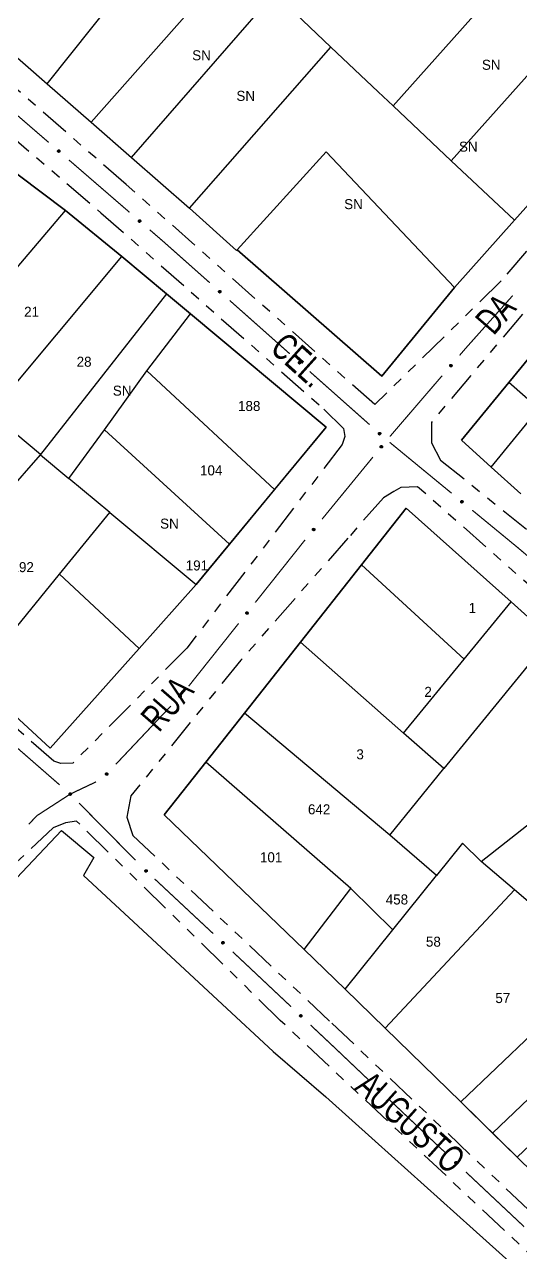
# Model space of a CAD drawing. Extents: x 209193 to 212081, y 4877574 to 4880493.
# Drawn here: x 210126.7 to 210200.9, y 4878612.5 to 4878796.2 of the extents above; entities that cross this region are included whole.
import ezdxf
from ezdxf.enums import TextEntityAlignment as Align

# ---------------------------------------------------------------- set-up
doc = ezdxf.new("R2010")
doc.units = 0
doc.header["$LTSCALE"] = 1.5
doc.header["$MEASUREMENT"] = 0
doc.linetypes.add('TRACO_25', pattern=[8, 3, -1, 1, -1, 1, -1])
for name, color, linetype in [('CD_MALHA_LOTES', 7, 'CONTINUOUS'), ('RU-QUADRA', 210, 'CONTINUOUS'), ('SV-EIXO-RUA-N-PAV', 6, 'CONTINUOUS'), ('SV-RUA-NAO-PAV', 7, 'CONTINUOUS'), ('SV-TXT-RUA-N-PAV', 7, 'CONTINUOUS'), ('Th_NmrPort', 1, 'CONTINUOUS')]:
    doc.layers.add(name, color=color, linetype=linetype)
doc.styles.add('ARIAL', font='ARIAL.SHX')

msp = doc.modelspace()

# ---------------------------------------------------------------- linework, layer by layer
at = {"layer": 'CD_MALHA_LOTES', "linetype": 'Continuous', "flags": 128}
for points in [[(210130.036913, 4878787.363389), (210150.740154, 4878813.270766)], [(210181.855488, 4878784.048073), (210202.674348, 4878807.35699)], [(210136.630056, 4878781.6111), (210158.407969, 4878806.20437)], [(210142.70252, 4878776.313085), (210164.11342, 4878800.918869)], [(210172.542007, 4878792.814562), (210164.11342, 4878800.918869)], [(210190.590617, 4878775.825969), (210211.573436, 4878799.30706)], [(210119.488976, 4878796.566099), (210130.036913, 4878787.363389)], [(210151.363082, 4878768.757045), (210172.542007, 4878792.814562)], [(210179.611606, 4878786.160169), (210172.542007, 4878792.814562)], [(210200.053672, 4878766.91869), (210221.214113, 4878790.586301)], [(210130.036913, 4878787.363389), (210136.630056, 4878781.6111)], [(210181.855488, 4878784.048073), (210179.611606, 4878786.160169)], [(210190.590617, 4878775.825969), (210181.855488, 4878784.048073)], [(210136.630056, 4878781.6111), (210142.70252, 4878776.313085)], [(210142.70252, 4878776.313085), (210151.363082, 4878768.757045)], [(210158.525973, 4878762.50767), (210171.847654, 4878777.189023)], [(210171.847654, 4878777.189023), (210191.083124, 4878756.885276)], [(210200.053672, 4878766.91869), (210190.590617, 4878775.825969)], [(210125.729337, 4878773.744824), (210132.804128, 4878768.389001)], [(210151.363082, 4878768.757045), (210158.412815, 4878762.382962)], [(210113.241391, 4878745.391616), (210132.804128, 4878768.389001)], [(210132.804128, 4878768.389001), (210141.255624, 4878761.489954)], [(210191.083124, 4878756.885276), (210200.053672, 4878766.91869)], [(210121.618347, 4878738.050294), (210141.255624, 4878761.489954)], [(210141.255624, 4878761.489954), (210147.925351, 4878755.924521)], [(210180.198847, 4878743.598837), (210158.525973, 4878762.50767)], [(210147.925351, 4878755.924521), (210129.034436, 4878731.864297)], [(210147.925351, 4878755.924521), (210151.518559, 4878752.926235)], [(210191.083124, 4878756.885276), (210180.198847, 4878743.598837)], [(210144.987104, 4878744.417805), (210151.518559, 4878752.926235)], [(210151.518559, 4878752.926235), (210171.826276, 4878735.98083)], [(210199.209877, 4878742.66785), (210205.17718, 4878749.934363)], [(210138.644304, 4878735.5602), (210144.987104, 4878744.417805)], [(210164.123783, 4878726.662475), (210144.987104, 4878744.417805)], [(210192.1, 4878734.01), (210199.209877, 4878742.66785)], [(210203.698571, 4878738.692717), (210199.209877, 4878742.66785)], [(210129.034436, 4878731.864297), (210121.618347, 4878738.050294)], [(210196.546632, 4878729.991672), (210203.698571, 4878738.692717)], [(210133.311176, 4878728.296932), (210138.644304, 4878735.5602)], [(210157.354396, 4878718.472977), (210138.644304, 4878735.5602)], [(210171.826276, 4878735.98083), (210164.123783, 4878726.662475)], [(210196.546632, 4878729.991672), (210192.1, 4878734.01)], [(210108.40885, 4878708.302751), (210129.064967, 4878731.838831)], [(210129.064967, 4878731.838831), (210133.311176, 4878728.296932)], [(210200.993265, 4878725.973344), (210196.546632, 4878729.991672)], [(210139.4258, 4878723.196528), (210133.311176, 4878728.296932)], [(210164.123783, 4878726.662475), (210157.354396, 4878718.472977)], [(210131.91203, 4878713.981426), (210139.4258, 4878723.196528)], [(210139.4258, 4878723.196528), (210152.348681, 4878712.417141)], [(210177.135802, 4878715.357829), (210183.843597, 4878723.84458)], [(210183.843597, 4878723.84458), (210199.538986, 4878709.822156)], [(210157.354396, 4878718.472977), (210152.348681, 4878712.417141)], [(210168.011174, 4878703.813285), (210177.135802, 4878715.357829)], [(210192.523339, 4878701.2667), (210177.135802, 4878715.357829)], [(210131.91203, 4878713.981426), (210143.815398, 4878702.858873)], [(210152.348681, 4878712.417141), (210143.815398, 4878702.858873)], [(210192.523339, 4878701.2667), (210199.538986, 4878709.822156)], [(210199.538986, 4878709.822156), (210205.499462, 4878704.497005)], [(210205.499462, 4878704.497005), (210189.444997, 4878684.912472)], [(210143.815398, 4878702.858873), (210130.490699, 4878687.933662)], [(210159.588293, 4878693.156595), (210168.011174, 4878703.813285)], [(210183.448604, 4878690.200223), (210168.011174, 4878703.813285)], [(210183.448604, 4878690.200223), (210192.523339, 4878701.2667)], [(210130.490699, 4878687.933662), (210119.18026, 4878698.366817)], [(210153.814852, 4878685.851997), (210159.588293, 4878693.156595)], [(210181.389226, 4878674.921751), (210159.588293, 4878693.156595)], [(210189.444997, 4878684.912472), (210183.448604, 4878690.200223)], [(210195.079635, 4878670.999976), (210220.556594, 4878691.044809)], [(210147.558893, 4878677.936913), (210153.814852, 4878685.851997)], [(210175.561913, 4878666.917478), (210153.814852, 4878685.851997)], [(210181.389226, 4878674.921751), (210189.444997, 4878684.912472)], [(210168.541295, 4878657.817485), (210147.558893, 4878677.936913)], [(210188.378895, 4878668.877005), (210181.389226, 4878674.921751)], [(210192.270226, 4878673.709136), (210188.378895, 4878668.877005)], [(210195.079635, 4878670.999976), (210192.270226, 4878673.709136)], [(210200.068415, 4878666.738671), (210195.079635, 4878670.999976)], [(210181.846894, 4878660.765774), (210188.378895, 4878668.877005)], [(210168.541295, 4878657.817485), (210175.561913, 4878666.917478)], [(210175.561913, 4878666.917478), (210181.846894, 4878660.765774)], [(210180.697841, 4878646.039674), (210200.068415, 4878666.738671)], [(210211.850482, 4878656.674692), (210200.068415, 4878666.738671)], [(210174.703221, 4878651.894989), (210181.846894, 4878660.765774)], [(210174.703221, 4878651.894989), (210168.541295, 4878657.817485)], [(210192.005822, 4878634.994472), (210213.389632, 4878655.359984)], [(210180.697841, 4878646.039674), (210174.703221, 4878651.894989)], [(210196.770588, 4878630.340431), (210218.491641, 4878651.001961)], [(210200.442662, 4878626.753689), (210222.304729, 4878647.458114)], [(210192.005822, 4878634.994472), (210180.697841, 4878646.039674)], [(210196.770588, 4878630.340431), (210192.005822, 4878634.994472)], [(210200.442662, 4878626.753689), (210196.770588, 4878630.340431)], [(210207.567554, 4878619.794369), (210200.442662, 4878626.753689)]]:
    msp.add_lwpolyline(points, dxfattribs=at)
at = {"layer": 'CD_MALHA_LOTES', "linetype": 'Continuous'}
for points in [[(210158.412815, 4878762.382962), (210158.525973, 4878762.50767)], [(210119.18026, 4878698.366817), (210131.91203, 4878713.981426)]]:
    msp.add_lwpolyline(points, dxfattribs=at)
at = {"layer": 'RU-QUADRA', "linetype": 'Continuous', "flags": 128}
for points in [[(210004.966155, 4878914.215984), (209999.071213, 4878897.510637), (210034.494823, 4878869.414064), (210038.485667, 4878866.248688), (210047.873255, 4878858.802833), (210055.911836, 4878852.034954), (210063.949635, 4878845.022253), (210071.77211, 4878838.197414), (210080.447095, 4878830.628789), (210100.84606, 4878812.831398), (210112.185677, 4878802.937975), (210119.488976, 4878796.566099), (210130.036913, 4878787.363389), (210136.630056, 4878781.6111), (210142.70252, 4878776.313085), (210151.363082, 4878768.757045), (210158.412815, 4878762.382962), (210158.523501, 4878762.509827), (210180.198847, 4878743.598837), (210191.083124, 4878756.885276), (210200.053672, 4878766.91869), (210221.214113, 4878790.586301)], [(210005.650888, 4878800.252708), (210012.875564, 4878793.83188), (210037.447181, 4878771.994205), (210049.975079, 4878760.860213), (210059.221358, 4878752.642715), (210072.206513, 4878741.232317), (210080.410653, 4878734.129292), (210094.77488, 4878720.879214), (210108.40885, 4878708.302751), (210119.18026, 4878698.366817), (210130.490699, 4878687.933662), (210143.815398, 4878702.858873), (210152.348681, 4878712.417141), (210171.826276, 4878735.98083), (210151.518559, 4878752.926235), (210147.925351, 4878755.924521), (210141.255624, 4878761.489954), (210132.804128, 4878768.389001), (210125.729337, 4878773.744824), (210116.326303, 4878780.863196), (210106.127126, 4878788.584271), (210098.533255, 4878795.185714), (210090.564485, 4878802.113061)], [(210205.17718, 4878749.934363), (210199.209877, 4878742.66785), (210192.1, 4878734.01), (210196.546632, 4878729.991672), (210200.993265, 4878725.973344)], [(210205.499462, 4878704.497005), (210199.538986, 4878709.822156), (210183.843597, 4878723.84458), (210177.135802, 4878715.357829), (210168.011174, 4878703.813285), (210159.588293, 4878693.156595), (210153.814852, 4878685.851997), (210147.558893, 4878677.936913), (210168.541295, 4878657.817485), (210174.703221, 4878651.894989), (210180.697841, 4878646.039674), (210192.005822, 4878634.994472), (210200.442662, 4878626.753689), (210207.567554, 4878619.794369)], [(210101.535547, 4878602.69743), (210090.377752, 4878612.944241), (210085.38903, 4878618.582513), (210097.101742, 4878634.096108), (210113.640941, 4878656.00243), (210132.1974, 4878675.637224), (210137.046556, 4878671.598491), (210135.495715, 4878668.869238), (210142.962004, 4878661.950159), (210156.280969, 4878649.607351), (210163.910034, 4878642.537426), (210171.798604, 4878635.759546), (210179.182305, 4878629.140312), (210193.885899, 4878615.959044), (210203.602511, 4878607.248435)]]:
    msp.add_lwpolyline(points, dxfattribs=at)
at = {"layer": 'SV-EIXO-RUA-N-PAV', "const_width": 0.18}
for points in [[(210121.467184, 4878786.178768), (210130.271427, 4878778.576711)], [(210133.298992, 4878775.962548), (210142.381688, 4878768.12006)], [(210145.409254, 4878765.505897), (210146.923036, 4878764.198815)], [(210146.923036, 4878764.198815), (210147.494886, 4878763.70505)], [(210147.494886, 4878763.70505), (210154.411193, 4878757.571125)], [(210199.792116, 4878755.665985), (210193.132594, 4878748.20604)], [(210157.403816, 4878754.917032), (210166.381685, 4878746.954754)], [(210193.132594, 4878748.20604), (210192.715544, 4878747.738864)], [(210192.715544, 4878747.738864), (210191.819935, 4878746.69719)], [(210169.374307, 4878744.300661), (210178.352176, 4878736.338383)], [(210189.212164, 4878743.664117), (210181.388851, 4878734.564899)], [(210181.358139, 4878733.69992), (210190.632024, 4878726.084472)], [(210178.84024, 4878731.48215), (210171.231285, 4878722.202936)], [(210193.72332, 4878723.54599), (210200.678734, 4878717.834404)], [(210168.507906, 4878718.881741), (210161.215859, 4878709.725717)], [(210168.694967, 4878719.109865), (210168.507906, 4878718.881741)], [(210200.678734, 4878717.834404), (210200.700107, 4878717.816853)], [(210200.700107, 4878717.816853), (210202.961822, 4878715.888259)], [(210158.723914, 4878706.596785), (210151.248079, 4878697.209992)], [(210148.575149, 4878694.238196), (210140.330687, 4878685.518744)], [(210122.873922, 4878690.318201), (210131.921539, 4878682.435268)], [(210137.376499, 4878682.89611), (210133.761502, 4878681.183861)], [(210133.5, 4878681.06), (210128.705824, 4878677.957199)], [(210133.761502, 4878681.183861), (210133.5, 4878681.06)], [(210134.840632, 4878679.704528), (210143.279082, 4878671.172672)], [(210128.532453, 4878677.844993), (210127.290406, 4878676.551195)], [(210128.705824, 4878677.957199), (210128.532453, 4878677.844993)], [(210146.140761, 4878668.379024), (210154.914147, 4878660.191978)], [(210157.838608, 4878657.462963), (210159.300839, 4878656.098456)], [(210159.300839, 4878656.098456), (210159.636515, 4878655.785214)], [(210159.636515, 4878655.785214), (210166.588069, 4878649.250374)], [(210169.502501, 4878646.51065), (210172.416932, 4878643.770925)], [(210172.416932, 4878643.770925), (210173.058974, 4878643.167372)], [(210173.058974, 4878643.167372), (210178.223412, 4878638.267776)], [(210181.125267, 4878635.514734), (210186.928977, 4878630.008651)], [(210186.928977, 4878630.008651), (210187.322622, 4878629.635193)], [(210187.322622, 4878629.635193), (210189.843366, 4878627.268892)], [(210192.759724, 4878624.531217), (210201.508795, 4878616.318194)]]:
    msp.add_lwpolyline(points, dxfattribs=at)
at = {"layer": 'SV-EIXO-RUA-N-PAV'}
for points in [[(210131.748401, 4878777.44685), (210131.797123, 4878777.451115), (210131.839869, 4878777.444817), (210131.87401, 4878777.429303), (210131.900605, 4878777.407727), (210131.925326, 4878777.38259), (210131.944659, 4878777.351747), (210131.958534, 4878777.312761), (210131.963155, 4878777.263917), (210131.953826, 4878777.220551), (210131.940407, 4878777.186266), (210131.919505, 4878777.157239), (210131.894683, 4878777.133633), (210131.861981, 4878777.11461), (210131.822336, 4878777.100935), (210131.773108, 4878777.097477), (210131.731243, 4878777.103938), (210131.698614, 4878777.119811), (210131.669566, 4878777.141009), (210131.644635, 4878777.166975), (210131.625832, 4878777.197361), (210131.612135, 4878777.237302), (210131.609366, 4878777.285935), (210131.615334, 4878777.327764), (210131.630744, 4878777.360607), (210131.652257, 4878777.388735), (210131.677169, 4878777.413837), (210131.707364, 4878777.434562), (210131.748401, 4878777.44685)], [(210143.858662, 4878766.990198), (210143.907385, 4878766.994463), (210143.950131, 4878766.988166), (210143.984272, 4878766.972652), (210144.010866, 4878766.951076), (210144.035588, 4878766.925938), (210144.054921, 4878766.895095), (210144.068795, 4878766.85611), (210144.073417, 4878766.807265), (210144.064087, 4878766.763899), (210144.050668, 4878766.729614), (210144.029767, 4878766.700588), (210144.004945, 4878766.676981), (210143.972243, 4878766.657959), (210143.932598, 4878766.644284), (210143.88337, 4878766.640826), (210143.841505, 4878766.647287), (210143.808876, 4878766.66316), (210143.779828, 4878766.684357), (210143.754897, 4878766.710324), (210143.736093, 4878766.740709), (210143.722397, 4878766.78065), (210143.719627, 4878766.829283), (210143.725595, 4878766.871112), (210143.741006, 4878766.903955), (210143.762519, 4878766.932084), (210143.78743, 4878766.957186), (210143.817625, 4878766.97791), (210143.858662, 4878766.990198)], [(210155.87305, 4878756.421772), (210155.921825, 4878756.42539), (210155.964484, 4878756.418526), (210155.998416, 4878756.40256), (210156.024722, 4878756.380634), (210156.049108, 4878756.35517), (210156.06803, 4878756.324073), (210156.081386, 4878756.284908), (210156.085359, 4878756.236006), (210156.075456, 4878756.192768), (210156.061583, 4878756.158664), (210156.040298, 4878756.129917), (210156.015165, 4878756.106642), (210155.982214, 4878756.088055), (210155.942391, 4878756.074907), (210155.893121, 4878756.072102), (210155.851345, 4878756.079118), (210155.81893, 4878756.095422), (210155.790166, 4878756.117004), (210155.765581, 4878756.143298), (210155.747183, 4878756.17393), (210155.734017, 4878756.21405), (210155.731893, 4878756.262715), (210155.738415, 4878756.304461), (210155.75426, 4878756.337097), (210155.776144, 4878756.364938), (210155.801387, 4878756.389707), (210155.831854, 4878756.410029), (210155.87305, 4878756.421772)], [(210167.843542, 4878745.8054), (210167.892316, 4878745.809019), (210167.934975, 4878745.802155), (210167.968907, 4878745.786189), (210167.995213, 4878745.764262), (210168.019599, 4878745.738799), (210168.038521, 4878745.707702), (210168.051877, 4878745.668536), (210168.05585, 4878745.619635), (210168.045947, 4878745.576397), (210168.032074, 4878745.542292), (210168.01079, 4878745.513546), (210167.985656, 4878745.49027), (210167.952705, 4878745.471683), (210167.912882, 4878745.458536), (210167.863612, 4878745.455731), (210167.821837, 4878745.462747), (210167.789422, 4878745.479051), (210167.760657, 4878745.500632), (210167.736072, 4878745.526927), (210167.717674, 4878745.557559), (210167.704509, 4878745.597678), (210167.702384, 4878745.646344), (210167.708906, 4878745.68809), (210167.724751, 4878745.720726), (210167.746636, 4878745.748566), (210167.771878, 4878745.773336), (210167.802345, 4878745.793658), (210167.843542, 4878745.8054)], [(210190.693192, 4878745.217836), (210190.697559, 4878745.169123), (210190.691352, 4878745.126363), (210190.67591, 4878745.09219), (210190.65439, 4878745.06555), (210190.629305, 4878745.040775), (210190.598503, 4878745.021377), (210190.559547, 4878745.00742), (210190.510712, 4878745.002696), (210190.467327, 4878745.011934), (210190.433013, 4878745.02528), (210190.403943, 4878745.046121), (210190.380284, 4878745.070893), (210190.361192, 4878745.103555), (210190.347434, 4878745.143171), (210190.343872, 4878745.192392), (210190.350245, 4878745.23427), (210190.366049, 4878745.266932), (210190.387185, 4878745.296025), (210190.413099, 4878745.321011), (210190.443445, 4878745.339878), (210190.483357, 4878745.353659), (210190.531984, 4878745.356531), (210190.573825, 4878745.350651), (210190.606701, 4878745.33531), (210190.634875, 4878745.313856), (210190.660029, 4878745.288998), (210190.680817, 4878745.258847), (210190.693192, 4878745.217836)], [(210179.814033, 4878735.189029), (210179.862807, 4878735.192647), (210179.905466, 4878735.185784), (210179.939398, 4878735.169818), (210179.965705, 4878735.147891), (210179.99009, 4878735.122428), (210180.009012, 4878735.091331), (210180.022369, 4878735.052165), (210180.026342, 4878735.003263), (210180.016438, 4878734.960025), (210180.002566, 4878734.925921), (210179.981281, 4878734.897174), (210179.956148, 4878734.873899), (210179.923196, 4878734.855312), (210179.883373, 4878734.842164), (210179.834104, 4878734.839359), (210179.792328, 4878734.846376), (210179.759913, 4878734.86268), (210179.731148, 4878734.884261), (210179.706564, 4878734.910556), (210179.688165, 4878734.941188), (210179.675, 4878734.981307), (210179.672876, 4878735.029973), (210179.679398, 4878735.071719), (210179.695243, 4878735.104354), (210179.717127, 4878735.132195), (210179.742369, 4878735.156964), (210179.772836, 4878735.177287), (210179.814033, 4878735.189029)], [(210180.284626, 4878733.069989), (210180.290129, 4878733.021391), (210180.284921, 4878732.978498), (210180.27028, 4878732.943974), (210180.249387, 4878732.916839), (210180.224886, 4878732.891486), (210180.194545, 4878732.871375), (210180.155925, 4878732.856514), (210180.107214, 4878732.850652), (210180.063625, 4878732.858875), (210180.02901, 4878732.871418), (210179.999461, 4878732.891574), (210179.975231, 4878732.915788), (210179.955383, 4878732.947996), (210179.940704, 4878732.98728), (210179.935995, 4878733.036404), (210179.941389, 4878733.07842), (210179.956427, 4878733.111442), (210179.976879, 4878733.14102), (210180.002203, 4878733.166603), (210180.0321, 4878733.186173), (210180.07168, 4878733.200881), (210180.120227, 4878733.204886), (210180.162194, 4878733.199985), (210180.195419, 4878733.185414), (210180.224085, 4878733.164623), (210180.249813, 4878733.140358), (210180.271299, 4878733.1107), (210180.284626, 4878733.069989)], [(210192.136492, 4878724.991486), (210192.185093, 4878724.996955), (210192.227982, 4878724.991717), (210192.262497, 4878724.977052), (210192.289617, 4878724.95614), (210192.314952, 4878724.931622), (210192.335042, 4878724.901266), (210192.349877, 4878724.862636), (210192.355705, 4878724.81392), (210192.347451, 4878724.770337), (210192.334884, 4878724.735731), (210192.314707, 4878724.706196), (210192.290476, 4878724.681983), (210192.258254, 4878724.662157), (210192.21896, 4878724.647506), (210192.169832, 4878724.642832), (210192.12782, 4878724.648255), (210192.094809, 4878724.663317), (210192.065245, 4878724.683789), (210192.03968, 4878724.709131), (210192.020131, 4878724.739042), (210192.005451, 4878724.778632), (210192.001479, 4878724.827182), (210192.00641, 4878724.869146), (210192.021004, 4878724.90236), (210192.041815, 4878724.931012), (210192.066098, 4878724.956722), (210192.095771, 4878724.978187), (210192.136492, 4878724.991486)], [(210170.139353, 4878720.697704), (210170.144855, 4878720.649106), (210170.139647, 4878720.606214), (210170.125006, 4878720.571689), (210170.104114, 4878720.544555), (210170.079613, 4878720.519202), (210170.049272, 4878720.499091), (210170.010652, 4878720.484229), (210169.96194, 4878720.478367), (210169.918352, 4878720.48659), (210169.883736, 4878720.499133), (210169.854187, 4878720.519289), (210169.829957, 4878720.543503), (210169.810109, 4878720.575711), (210169.795431, 4878720.614995), (210169.790721, 4878720.664119), (210169.796116, 4878720.706135), (210169.811154, 4878720.739157), (210169.831606, 4878720.768735), (210169.85693, 4878720.794319), (210169.886827, 4878720.813888), (210169.926407, 4878720.828596), (210169.974954, 4878720.832602), (210170.016921, 4878720.8277), (210170.050145, 4878720.813129), (210170.078812, 4878720.792339), (210170.104539, 4878720.768074), (210170.126025, 4878720.738416), (210170.139353, 4878720.697704)], [(210160.145506, 4878708.205064), (210160.151701, 4878708.15655), (210160.147105, 4878708.113587), (210160.132958, 4878708.078857), (210160.112455, 4878708.051427), (210160.088318, 4878708.025728), (210160.058267, 4878708.005186), (210160.019863, 4878707.989775), (210159.97124, 4878707.983219), (210159.927538, 4878707.990819), (210159.892748, 4878708.002867), (210159.862914, 4878708.0226), (210159.838341, 4878708.046466), (210159.818036, 4878708.078387), (210159.802799, 4878708.117458), (210159.797389, 4878708.16651), (210159.802184, 4878708.208599), (210159.816749, 4878708.241832), (210159.836777, 4878708.271698), (210159.861734, 4878708.29764), (210159.891349, 4878708.317635), (210159.930715, 4878708.332905), (210159.9792, 4878708.337603), (210160.021233, 4878708.3333), (210160.054661, 4878708.319205), (210160.083622, 4878708.298825), (210160.109692, 4878708.27493), (210160.131599, 4878708.245581), (210160.145506, 4878708.205064)], [(210150.127927, 4878695.72021), (210150.129989, 4878695.671345), (210150.121768, 4878695.628926), (210150.104729, 4878695.595521), (210150.081975, 4878695.569927), (210150.055747, 4878695.546365), (210150.024062, 4878695.528444), (210149.984491, 4878695.516344), (210149.935487, 4878695.513932), (210149.892587, 4878695.525209), (210149.858942, 4878695.540162), (210149.830889, 4878695.562352), (210149.808426, 4878695.588214), (210149.7909, 4878695.621742), (210149.779028, 4878695.661964), (210149.777795, 4878695.711298), (210149.78614, 4878695.752828), (210149.803469, 4878695.784707), (210149.825957, 4878695.812769), (210149.853021, 4878695.836503), (210149.884225, 4878695.853915), (210149.924744, 4878695.865795), (210149.973452, 4878695.866366), (210150.014969, 4878695.858517), (210150.047083, 4878695.841639), (210150.074212, 4878695.818879), (210150.098164, 4878695.79286), (210150.117504, 4878695.76176), (210150.127927, 4878695.72021)], [(210139.135311, 4878684.094274), (210139.137372, 4878684.045409), (210139.129152, 4878684.00299), (210139.112113, 4878683.969585), (210139.089358, 4878683.943991), (210139.06313, 4878683.920429), (210139.031446, 4878683.902508), (210138.991874, 4878683.890408), (210138.942871, 4878683.887996), (210138.89997, 4878683.899273), (210138.866326, 4878683.914226), (210138.838272, 4878683.936416), (210138.81581, 4878683.962279), (210138.798283, 4878683.995806), (210138.786412, 4878684.036028), (210138.785179, 4878684.085362), (210138.793523, 4878684.126892), (210138.810853, 4878684.158771), (210138.83334, 4878684.186833), (210138.860405, 4878684.210567), (210138.891608, 4878684.227979), (210138.932127, 4878684.239859), (210138.980836, 4878684.24043), (210139.022353, 4878684.232581), (210139.054467, 4878684.215703), (210139.081595, 4878684.192943), (210139.105547, 4878684.166924), (210139.124888, 4878684.135824), (210139.135311, 4878684.094274)], [(210133.477229, 4878681.239564), (210133.526136, 4878681.239988), (210133.568255, 4878681.230352), (210133.601072, 4878681.212203), (210133.625889, 4878681.188604), (210133.648559, 4878681.161602), (210133.665409, 4878681.129335), (210133.676177, 4878681.089381), (210133.676947, 4878681.040324), (210133.664239, 4878680.997825), (210133.648168, 4878680.9647), (210133.625051, 4878680.937405), (210133.59845, 4878680.915822), (210133.564355, 4878680.899428), (210133.523758, 4878680.88891), (210133.474411, 4878680.88933), (210133.433183, 4878680.899061), (210133.401902, 4878680.917448), (210133.374609, 4878680.940863), (210133.351795, 4878680.968707), (210133.335437, 4878681.000476), (210133.324921, 4878681.04137), (210133.325981, 4878681.090071), (210133.335217, 4878681.131301), (210133.35316, 4878681.162832), (210133.376817, 4878681.189183), (210133.403623, 4878681.21225), (210133.435354, 4878681.230539), (210133.477229, 4878681.239564)], [(210144.830894, 4878669.751915), (210144.879745, 4878669.754298), (210144.922216, 4878669.746356), (210144.955733, 4878669.729536), (210144.981476, 4878669.70695), (210145.005209, 4878669.680878), (210145.023338, 4878669.649312), (210145.035698, 4878669.60982), (210145.038431, 4878669.560833), (210145.027436, 4878669.51786), (210145.012705, 4878669.484118), (210144.990699, 4878669.455919), (210144.964984, 4878669.433288), (210144.931573, 4878669.415541), (210144.89143, 4878669.403406), (210144.842105, 4878669.40185), (210144.80052, 4878669.409921), (210144.768528, 4878669.427041), (210144.740319, 4878669.449344), (210144.716409, 4878669.476252), (210144.698792, 4878669.50734), (210144.686646, 4878669.54778), (210144.685755, 4878669.596484), (210144.693332, 4878669.638052), (210144.709998, 4878669.670276), (210144.73258, 4878669.697553), (210144.758442, 4878669.721675), (210144.789414, 4878669.74122), (210144.830894, 4878669.751915)], [(210156.346433, 4878659.005979), (210156.395284, 4878659.008361), (210156.437755, 4878659.000419), (210156.471272, 4878658.9836), (210156.497015, 4878658.961014), (210156.520748, 4878658.934941), (210156.538877, 4878658.903375), (210156.551237, 4878658.863884), (210156.553971, 4878658.814897), (210156.542975, 4878658.771924), (210156.528244, 4878658.738182), (210156.506238, 4878658.709983), (210156.480523, 4878658.687352), (210156.447112, 4878658.669605), (210156.406969, 4878658.65747), (210156.357644, 4878658.655913), (210156.316059, 4878658.663985), (210156.284067, 4878658.681105), (210156.255858, 4878658.703407), (210156.231948, 4878658.730316), (210156.214331, 4878658.761404), (210156.202185, 4878658.801844), (210156.201294, 4878658.850548), (210156.208871, 4878658.892115), (210156.225537, 4878658.924339), (210156.24812, 4878658.951617), (210156.273981, 4878658.975739), (210156.304953, 4878658.995283), (210156.346433, 4878659.005979)], [(210168.015996, 4878648.059129), (210168.064855, 4878648.061332), (210168.107297, 4878648.053234), (210168.140752, 4878648.036292), (210168.166411, 4878648.013612), (210168.190049, 4878647.987452), (210168.208061, 4878647.95582), (210168.220277, 4878647.916283), (210168.222831, 4878647.867287), (210168.211678, 4878647.824354), (210168.196822, 4878647.790666), (210168.174713, 4878647.762548), (210168.148916, 4878647.740012), (210168.11544, 4878647.722388), (210168.075252, 4878647.7104), (210168.025922, 4878647.709024), (210167.984368, 4878647.717248), (210167.952439, 4878647.734485), (210167.924312, 4878647.756891), (210167.9005, 4878647.783887), (210167.882997, 4878647.81504), (210167.871, 4878647.855524), (210167.870287, 4878647.904231), (210167.878017, 4878647.94577), (210167.894801, 4878647.977933), (210167.917483, 4878648.005128), (210167.943433, 4878648.029155), (210167.974476, 4878648.048585), (210168.015996, 4878648.059129)], [(210179.645869, 4878637.070004), (210179.694737, 4878637.071983), (210179.737142, 4878637.063691), (210179.770519, 4878637.046596), (210179.796074, 4878637.023798), (210179.819592, 4878636.997531), (210179.837459, 4878636.965817), (210179.849493, 4878636.926224), (210179.851823, 4878636.877217), (210179.840474, 4878636.834336), (210179.825464, 4878636.800716), (210179.803227, 4878636.7727), (210179.777326, 4878636.750281), (210179.743769, 4878636.732811), (210179.703528, 4878636.721007), (210179.654192, 4878636.719858), (210179.612675, 4878636.728272), (210179.580826, 4878636.745655), (210179.552801, 4878636.768189), (210179.529113, 4878636.795294), (210179.511754, 4878636.826527), (210179.499942, 4878636.867065), (210179.499452, 4878636.915775), (210179.507372, 4878636.957279), (210179.524303, 4878636.989364), (210179.54711, 4878637.016454), (210179.573169, 4878637.040363), (210179.604301, 4878637.059651), (210179.645869, 4878637.070004)], [(210191.27213, 4878626.07865), (210191.320987, 4878626.080888), (210191.363435, 4878626.07282), (210191.396902, 4878626.055901), (210191.422578, 4878626.033239), (210191.446234, 4878626.007096), (210191.464268, 4878625.975477), (210191.476512, 4878625.935949), (210191.4791, 4878625.886954), (210191.467977, 4878625.844013), (210191.453146, 4878625.810315), (210191.431056, 4878625.782182), (210191.405275, 4878625.759627), (210191.371811, 4878625.741979), (210191.331632, 4878625.729963), (210191.282303, 4878625.728553), (210191.240742, 4878625.736748), (210191.208801, 4878625.753963), (210191.180659, 4878625.776349), (210191.156828, 4878625.803328), (210191.139303, 4878625.834468), (210191.127278, 4878625.874944), (210191.126531, 4878625.92365), (210191.134231, 4878625.965195), (210191.150993, 4878625.99737), (210191.173656, 4878626.02458), (210191.199588, 4878626.048626), (210191.230618, 4878626.068078), (210191.27213, 4878626.07865)]]:
    msp.add_lwpolyline(points, close=True, dxfattribs=at)
for points in [[(210131.609366, 4878777.285935), (210131.861981, 4878777.11461)], [(210131.612135, 4878777.237302), (210131.822336, 4878777.100935)], [(210131.613338, 4878777.304673), (210131.874067, 4878777.126418)], [(210131.614657, 4878777.260267), (210131.83952, 4878777.109375)], [(210131.615334, 4878777.327764), (210131.894683, 4878777.133633)], [(210131.624707, 4878777.215533), (210131.791547, 4878777.103925)], [(210131.625163, 4878777.341335), (210131.904482, 4878777.147029)], [(210131.625832, 4878777.197361), (210131.773108, 4878777.097477)], [(210131.630744, 4878777.360607), (210131.919505, 4878777.157239)], [(210131.638934, 4878777.179813), (210131.747, 4878777.104531)], [(210131.643185, 4878777.372647), (210131.926918, 4878777.170924)], [(210131.644635, 4878777.166975), (210131.731243, 4878777.103938)], [(210131.652257, 4878777.388735), (210131.940407, 4878777.186266)], [(210131.668296, 4878777.39964), (210131.944517, 4878777.208009)], [(210131.677169, 4878777.413837), (210131.953826, 4878777.220551)], [(210131.695754, 4878777.421001), (210131.955309, 4878777.245563)], [(210131.707364, 4878777.434562), (210131.963155, 4878777.263917)], [(210131.727343, 4878777.438795), (210131.956947, 4878777.289218)], [(210131.748401, 4878777.44685), (210131.958534, 4878777.312761)], [(210131.775034, 4878777.448095), (210131.945724, 4878777.336768)], [(210131.797123, 4878777.451115), (210131.944659, 4878777.351747)], [(210131.821506, 4878777.44763), (210131.927648, 4878777.372207)], [(210131.839869, 4878777.444817), (210131.925326, 4878777.38259)], [(210143.719627, 4878766.829283), (210143.972243, 4878766.657959)], [(210143.722397, 4878766.78065), (210143.932598, 4878766.644284)], [(210143.723599, 4878766.848021), (210143.984328, 4878766.669767)], [(210143.724918, 4878766.803615), (210143.949781, 4878766.652724)], [(210143.725595, 4878766.871112), (210144.004945, 4878766.676981)], [(210143.734968, 4878766.758882), (210143.901808, 4878766.647273)], [(210143.735425, 4878766.884684), (210144.014744, 4878766.690377)], [(210143.736093, 4878766.740709), (210143.88337, 4878766.640826)], [(210143.741006, 4878766.903955), (210144.029767, 4878766.700588)], [(210143.749195, 4878766.723161), (210143.857261, 4878766.647879)], [(210143.753447, 4878766.915995), (210144.037179, 4878766.714272)], [(210143.754897, 4878766.710324), (210143.841505, 4878766.647287)], [(210143.762519, 4878766.932084), (210144.050668, 4878766.729614)], [(210143.778557, 4878766.942989), (210144.054778, 4878766.751358)], [(210143.78743, 4878766.957186), (210144.064087, 4878766.763899)], [(210143.806016, 4878766.96435), (210144.065571, 4878766.788911)], [(210143.817625, 4878766.97791), (210144.073417, 4878766.807265)], [(210143.837605, 4878766.982144), (210144.067209, 4878766.832567)], [(210143.858662, 4878766.990198), (210144.068795, 4878766.85611)], [(210143.885296, 4878766.991443), (210144.055985, 4878766.880117)], [(210143.907385, 4878766.994463), (210144.054921, 4878766.895095)], [(210143.931768, 4878766.990978), (210144.037909, 4878766.915555)], [(210143.950131, 4878766.988166), (210144.035588, 4878766.925938)], [(210155.731893, 4878756.262715), (210155.982214, 4878756.088055)], [(210155.734017, 4878756.21405), (210155.942391, 4878756.074907)], [(210155.736113, 4878756.281399), (210155.994455, 4878756.099701)], [(210155.736843, 4878756.236979), (210155.959685, 4878756.083118)], [(210155.738415, 4878756.304461), (210156.015165, 4878756.106642)], [(210155.746299, 4878756.192116), (210155.911644, 4878756.078305)], [(210155.747183, 4878756.17393), (210155.893121, 4878756.072102)], [(210155.748424, 4878756.317901), (210156.025141, 4878756.119906)], [(210155.75426, 4878756.337097), (210156.040298, 4878756.129917)], [(210155.760051, 4878756.15621), (210155.867109, 4878756.079501)], [(210155.765581, 4878756.143298), (210155.851345, 4878756.079118)], [(210155.76686, 4878756.348971), (210156.047891, 4878756.143502)], [(210155.776144, 4878756.364938), (210156.061583, 4878756.158664)], [(210155.792326, 4878756.375629), (210156.065981, 4878756.180351)], [(210155.801387, 4878756.389707), (210156.075456, 4878756.192768)], [(210155.820065, 4878756.396624), (210156.07727, 4878756.217758)], [(210155.831854, 4878756.410029), (210156.085359, 4878756.236006)], [(210155.851888, 4878756.413997), (210156.079488, 4878756.261388)], [(210155.87305, 4878756.421772), (210156.081386, 4878756.284908)], [(210155.899698, 4878756.422663), (210156.068896, 4878756.309082)], [(210155.921825, 4878756.42539), (210156.06803, 4878756.324073)], [(210155.94616, 4878756.421582), (210156.051291, 4878756.344758)], [(210155.964484, 4878756.418526), (210156.049108, 4878756.35517)], [(210167.702384, 4878745.646344), (210167.952705, 4878745.471683)], [(210167.704509, 4878745.597678), (210167.912882, 4878745.458536)], [(210167.706604, 4878745.665028), (210167.964946, 4878745.48333)], [(210167.707334, 4878745.620608), (210167.930176, 4878745.466747)], [(210167.708906, 4878745.68809), (210167.985656, 4878745.49027)], [(210167.71679, 4878745.575745), (210167.882135, 4878745.461933)], [(210167.717674, 4878745.557559), (210167.863612, 4878745.455731)], [(210167.718915, 4878745.70153), (210167.995632, 4878745.503535)], [(210167.724751, 4878745.720726), (210168.01079, 4878745.513546)], [(210167.730542, 4878745.539839), (210167.8376, 4878745.46313)], [(210167.736072, 4878745.526927), (210167.821837, 4878745.462747)], [(210167.737351, 4878745.732599), (210168.018383, 4878745.527131)], [(210167.746636, 4878745.748566), (210168.032074, 4878745.542292)], [(210167.762817, 4878745.759258), (210168.036472, 4878745.563979)], [(210167.771878, 4878745.773336), (210168.045947, 4878745.576397)], [(210167.790557, 4878745.780253), (210168.047762, 4878745.601387)], [(210167.802345, 4878745.793658), (210168.05585, 4878745.619635)], [(210167.822379, 4878745.797626), (210168.049979, 4878745.645016)], [(210167.843542, 4878745.8054), (210168.051877, 4878745.668536)], [(210167.870189, 4878745.806292), (210168.039387, 4878745.692711)], [(210167.892316, 4878745.809019), (210168.038521, 4878745.707702)], [(210167.916651, 4878745.805211), (210168.021783, 4878745.728386)], [(210167.934975, 4878745.802155), (210168.019599, 4878745.738799)], [(210190.443445, 4878745.339878), (210190.343872, 4878745.192392)], [(210190.483357, 4878745.353659), (210190.347434, 4878745.143171)], [(210190.413099, 4878745.321011), (210190.350245, 4878745.23427)], [(210190.461615, 4878745.341042), (210190.350359, 4878745.173967)], [(210190.425924, 4878745.326739), (210190.35087, 4878745.218515)], [(210190.506327, 4878745.351186), (210190.35591, 4878745.126005)], [(210190.531984, 4878745.356531), (210190.361192, 4878745.103555)], [(210190.55073, 4878745.352599), (210190.373026, 4878745.091494)], [(210190.573825, 4878745.350651), (210190.380284, 4878745.070893)], [(210190.587417, 4878745.340851), (210190.3937, 4878745.061122)], [(210190.606701, 4878745.33531), (210190.403943, 4878745.046121)], [(210190.618767, 4878745.322895), (210190.417643, 4878745.038737)], [(210190.634875, 4878745.313856), (210190.433013, 4878745.02528)], [(210190.645813, 4878745.297841), (210190.454765, 4878745.021217)], [(210190.660029, 4878745.288998), (210190.467327, 4878745.011934)], [(210190.667232, 4878745.270428), (210190.492342, 4878745.010503)], [(210190.680817, 4878745.258847), (210190.510712, 4878745.002696)], [(210190.685093, 4878745.238876), (210190.536001, 4878745.008957)], [(210190.693192, 4878745.217836), (210190.559547, 4878745.00742)], [(210190.694493, 4878745.191205), (210190.583527, 4878745.020281)], [(210190.697559, 4878745.169123), (210190.598503, 4878745.021377)], [(210190.694126, 4878745.144732), (210190.618927, 4878745.038432)], [(210190.691352, 4878745.126363), (210190.629305, 4878745.040775)], [(210179.672876, 4878735.029973), (210179.923196, 4878734.855312)], [(210179.675, 4878734.981307), (210179.883373, 4878734.842164)], [(210179.677096, 4878735.048656), (210179.935437, 4878734.866959)], [(210179.677826, 4878735.004237), (210179.900667, 4878734.850375)], [(210179.679398, 4878735.071719), (210179.956148, 4878734.873899)], [(210179.687281, 4878734.959374), (210179.852626, 4878734.845562)], [(210179.688165, 4878734.941188), (210179.834104, 4878734.839359)], [(210179.689406, 4878735.085158), (210179.966124, 4878734.887164)], [(210179.695243, 4878735.104354), (210179.981281, 4878734.897174)], [(210179.701033, 4878734.923467), (210179.808091, 4878734.846759)], [(210179.706564, 4878734.910556), (210179.792328, 4878734.846376)], [(210179.707842, 4878735.116228), (210179.988874, 4878734.91076)], [(210179.717127, 4878735.132195), (210180.002566, 4878734.925921)], [(210179.733309, 4878735.142886), (210180.006963, 4878734.947608)], [(210179.742369, 4878735.156964), (210180.016438, 4878734.960025)], [(210179.761048, 4878735.163881), (210180.018253, 4878734.985016)], [(210179.772836, 4878735.177287), (210180.026342, 4878735.003263)], [(210179.792871, 4878735.181255), (210180.02047, 4878735.028645)], [(210179.814033, 4878735.189029), (210180.022369, 4878735.052165)], [(210179.840681, 4878735.189921), (210180.009878, 4878735.07634)], [(210179.862807, 4878735.192647), (210180.009012, 4878735.091331)], [(210179.887142, 4878735.18884), (210179.992274, 4878735.112015)], [(210179.905466, 4878735.185784), (210179.99009, 4878735.122428)], [(210180.0321, 4878733.186173), (210179.935995, 4878733.036404)], [(210180.07168, 4878733.200881), (210179.940704, 4878732.98728)], [(210180.002203, 4878733.166603), (210179.941389, 4878733.07842)], [(210180.014891, 4878733.172629), (210179.942382, 4878733.062684)], [(210180.050238, 4878733.18776), (210179.942909, 4878733.018135)], [(210180.094702, 4878733.198944), (210179.949578, 4878732.970316)], [(210180.120227, 4878733.204886), (210179.955383, 4878732.947996)], [(210180.13906, 4878733.201392), (210179.967494, 4878732.936214)], [(210180.162194, 4878733.199985), (210179.975231, 4878732.915788)], [(210180.176011, 4878733.190503), (210179.988871, 4878732.906333)], [(210180.195419, 4878733.185414), (210179.999461, 4878732.891574)], [(210180.207771, 4878733.173283), (210180.01333, 4878732.884512)], [(210180.224085, 4878733.164623), (210180.02901, 4878732.871418)], [(210180.235395, 4878733.148867), (210180.05085, 4878732.867862)], [(210180.249813, 4878733.140358), (210180.063625, 4878732.858875)], [(210180.257447, 4878733.121961), (210180.088667, 4878732.858028)], [(210180.271299, 4878733.1107), (210180.107214, 4878732.850652)], [(210180.276039, 4878733.090835), (210180.13235, 4878732.857501)], [(210180.284626, 4878733.069989), (210180.155925, 4878732.856514)], [(210180.286548, 4878733.043396), (210180.179599, 4878732.86993)], [(210180.290129, 4878733.021391), (210180.194545, 4878732.871375)], [(210180.287265, 4878732.996927), (210180.214566, 4878732.888902)], [(210180.284921, 4878732.978498), (210180.224886, 4878732.891486)], [(210192.001479, 4878724.827182), (210192.258254, 4878724.662157)], [(210192.004986, 4878724.846012), (210192.270044, 4878724.674261)], [(210192.005451, 4878724.778632), (210192.21896, 4878724.647506)], [(210192.00641, 4878724.869146), (210192.290476, 4878724.681983)], [(210192.007403, 4878724.801653), (210192.23593, 4878724.656368)], [(210192.015901, 4878724.882956), (210192.299941, 4878724.695617)], [(210192.018557, 4878724.757181), (210192.188106, 4878724.649733)], [(210192.020131, 4878724.739042), (210192.169832, 4878724.642832)], [(210192.021004, 4878724.90236), (210192.314707, 4878724.706196)], [(210192.033143, 4878724.914703), (210192.321778, 4878724.72006)], [(210192.033663, 4878724.721823), (210192.143557, 4878724.649237)], [(210192.03968, 4878724.709131), (210192.12782, 4878724.648255)], [(210192.041815, 4878724.931012), (210192.334884, 4878724.735731)], [(210192.057579, 4878724.94231), (210192.338455, 4878724.757569)], [(210192.066098, 4878724.956722), (210192.347451, 4878724.770337)], [(210192.0845, 4878724.964344), (210192.348315, 4878724.795379)], [(210192.095771, 4878724.978187), (210192.355705, 4878724.81392)], [(210192.11564, 4878724.982913), (210192.348873, 4878724.839061)], [(210192.136492, 4878724.991486), (210192.349877, 4878724.862636)], [(210192.163086, 4878724.993389), (210192.336477, 4878724.886319)], [(210192.185093, 4878724.996955), (210192.335042, 4878724.901266)], [(210192.209555, 4878724.994074), (210192.31753, 4878724.9213)], [(210192.227982, 4878724.991717), (210192.314952, 4878724.931622)], [(210169.886827, 4878720.813888), (210169.790721, 4878720.664119)], [(210169.926407, 4878720.828596), (210169.795431, 4878720.614995)], [(210169.85693, 4878720.794319), (210169.796116, 4878720.706135)], [(210169.869618, 4878720.800345), (210169.797109, 4878720.690399)], [(210169.904965, 4878720.815475), (210169.797636, 4878720.645851)], [(210169.949429, 4878720.82666), (210169.804305, 4878720.598032)], [(210169.974954, 4878720.832602), (210169.810109, 4878720.575711)], [(210169.993787, 4878720.829108), (210169.822221, 4878720.56393)], [(210170.016921, 4878720.8277), (210169.829957, 4878720.543503)], [(210170.030738, 4878720.818219), (210169.843598, 4878720.534048)], [(210170.050145, 4878720.813129), (210169.854187, 4878720.519289)], [(210170.062498, 4878720.800999), (210169.868056, 4878720.512228)], [(210170.078812, 4878720.792339), (210169.883736, 4878720.499133)], [(210170.090121, 4878720.776583), (210169.905577, 4878720.495578)], [(210170.104539, 4878720.768074), (210169.918352, 4878720.48659)], [(210170.112174, 4878720.749677), (210169.943393, 4878720.485744)], [(210170.126025, 4878720.738416), (210169.96194, 4878720.478367)], [(210170.130765, 4878720.71855), (210169.987076, 4878720.485216)], [(210170.139353, 4878720.697704), (210170.010652, 4878720.484229)], [(210170.141274, 4878720.671111), (210170.034325, 4878720.497646)], [(210170.144855, 4878720.649106), (210170.049272, 4878720.499091)], [(210170.141992, 4878720.624642), (210170.069293, 4878720.516617)], [(210170.139647, 4878720.606214), (210170.079613, 4878720.519202)], [(210159.891349, 4878708.317635), (210159.797389, 4878708.16651)], [(210159.861734, 4878708.29764), (210159.802184, 4878708.208599)], [(210159.930715, 4878708.332905), (210159.802799, 4878708.117458)], [(210159.874335, 4878708.303847), (210159.803401, 4878708.192878)], [(210159.909462, 4878708.31948), (210159.804564, 4878708.148342)], [(210159.953762, 4878708.331298), (210159.811914, 4878708.100623)], [(210159.9792, 4878708.337603), (210159.818036, 4878708.078387)], [(210159.998081, 4878708.334378), (210159.830314, 4878708.06678)], [(210160.021233, 4878708.3333), (210159.838341, 4878708.046466)], [(210160.035183, 4878708.324017), (210159.852116, 4878708.037206)], [(210160.054661, 4878708.319205), (210159.862914, 4878708.0226)], [(210160.067185, 4878708.307252), (210159.876882, 4878708.015737)], [(210160.083622, 4878708.298825), (210159.892748, 4878708.002867)], [(210160.095154, 4878708.283232), (210159.914637, 4878707.999624)], [(210160.109692, 4878708.27493), (210159.927538, 4878707.990819)], [(210160.117588, 4878708.256644), (210159.95259, 4878707.99033)], [(210160.131599, 4878708.245581), (210159.97124, 4878707.983219)], [(210160.136622, 4878708.225785), (210159.996276, 4878707.990426)], [(210160.145506, 4878708.205064), (210160.019863, 4878707.989775)], [(210160.147807, 4878708.178501), (210160.043343, 4878708.003528)], [(210160.151701, 4878708.15655), (210160.058267, 4878708.005186)], [(210160.149187, 4878708.132047), (210160.078036, 4878708.022996)], [(210160.147105, 4878708.113587), (210160.088318, 4878708.025728)], [(210149.884225, 4878695.853915), (210149.777795, 4878695.711298)], [(210149.924744, 4878695.865795), (210149.779028, 4878695.661964)], [(210149.90243, 4878695.854219), (210149.783404, 4878695.692587)], [(210149.866103, 4878695.841619), (210149.78602, 4878695.737061)], [(210149.853021, 4878695.836503), (210149.78614, 4878695.752828)], [(210149.947571, 4878695.86224), (210149.786684, 4878695.644416)], [(210149.973452, 4878695.866366), (210149.7909, 4878695.621742)], [(210149.991992, 4878695.861553), (210149.80215, 4878695.609136)], [(210150.014969, 4878695.858517), (210149.808426, 4878695.588214)], [(210150.028083, 4878695.848085), (210149.821367, 4878695.577821)], [(210150.047083, 4878695.841639), (210149.830889, 4878695.562352)], [(210150.058549, 4878695.828668), (210149.844225, 4878695.55433)], [(210150.074212, 4878695.818879), (210149.858942, 4878695.540162)], [(210150.084382, 4878695.802364), (210149.880478, 4878695.535075)], [(210150.098164, 4878695.79286), (210149.892587, 4878695.525209)], [(210150.104481, 4878695.77397), (210149.917506, 4878695.522598)], [(210150.117504, 4878695.76176), (210149.935487, 4878695.513932)], [(210150.120831, 4878695.741609), (210149.961043, 4878695.518991)], [(210150.127927, 4878695.72021), (210149.984491, 4878695.516344)], [(210150.127969, 4878695.693547), (210150.009051, 4878695.528057)], [(210150.129989, 4878695.671345), (210150.024062, 4878695.528444)], [(210150.125407, 4878695.647144), (210150.04527, 4878695.544515)], [(210150.121768, 4878695.628926), (210150.055747, 4878695.546365)], [(210138.891608, 4878684.227979), (210138.785179, 4878684.085362)], [(210138.932127, 4878684.239859), (210138.786412, 4878684.036028)], [(210138.909813, 4878684.228283), (210138.790788, 4878684.066651)], [(210138.873487, 4878684.215683), (210138.793404, 4878684.111125)], [(210138.860405, 4878684.210567), (210138.793523, 4878684.126892)], [(210138.954955, 4878684.236304), (210138.794067, 4878684.01848)], [(210138.980836, 4878684.24043), (210138.798283, 4878683.995806)], [(210138.999375, 4878684.235617), (210138.809534, 4878683.9832)], [(210139.022353, 4878684.232581), (210138.81581, 4878683.962279)], [(210139.035466, 4878684.222149), (210138.82875, 4878683.951885)], [(210139.054467, 4878684.215703), (210138.838272, 4878683.936416)], [(210139.065932, 4878684.202732), (210138.851608, 4878683.928394)], [(210139.081595, 4878684.192943), (210138.866326, 4878683.914226)], [(210139.091765, 4878684.176428), (210138.887862, 4878683.909139)], [(210139.105547, 4878684.166924), (210138.89997, 4878683.899273)], [(210139.111865, 4878684.148034), (210138.92489, 4878683.896662)], [(210139.124888, 4878684.135824), (210138.942871, 4878683.887996)], [(210139.128215, 4878684.115674), (210138.968427, 4878683.893055)], [(210139.135311, 4878684.094274), (210138.991874, 4878683.890408)], [(210139.135352, 4878684.067611), (210139.016435, 4878683.902121)], [(210139.137372, 4878684.045409), (210139.031446, 4878683.902508)], [(210139.132791, 4878684.021208), (210139.052653, 4878683.918579)], [(210139.129152, 4878684.00299), (210139.06313, 4878683.920429)], [(210133.324921, 4878681.04137), (210133.523758, 4878680.88891)], [(210133.325981, 4878681.090071), (210133.564355, 4878680.899428)], [(210133.329239, 4878681.064066), (210133.541552, 4878680.895974)], [(210133.331413, 4878681.108438), (210133.577331, 4878680.91025)], [(210133.335217, 4878681.131301), (210133.59845, 4878680.915822)], [(210133.335437, 4878681.000476), (210133.474411, 4878680.88933)], [(210133.335743, 4878681.018681), (210133.493299, 4878680.894309)], [(210133.346082, 4878681.144058), (210133.609272, 4878680.928407)], [(210133.34712, 4878680.981953), (210133.448937, 4878680.898413)], [(210133.351795, 4878680.968707), (210133.433183, 4878680.899061)], [(210133.35316, 4878681.162832), (210133.625051, 4878680.937405)], [(210133.366509, 4878681.173857), (210133.633515, 4878680.950466)], [(210133.376817, 4878681.189183), (210133.648168, 4878680.9647)], [(210133.393663, 4878681.198794), (210133.653973, 4878680.986053)], [(210133.403623, 4878681.21225), (210133.664239, 4878680.997825)], [(210133.422714, 4878681.217932), (210133.667683, 4878681.022643)], [(210133.435354, 4878681.230539), (210133.676947, 4878681.040324)], [(210133.455604, 4878681.233189), (210133.672746, 4878681.066035)], [(210133.477229, 4878681.239564), (210133.676177, 4878681.089381)], [(210133.503878, 4878681.238713), (210133.665293, 4878681.11432)], [(210133.526136, 4878681.239988), (210133.665409, 4878681.129335)], [(210133.55017, 4878681.234598), (210133.650057, 4878681.151069)], [(210133.568255, 4878681.230352), (210133.648559, 4878681.161602)], [(210144.685755, 4878669.596484), (210144.931573, 4878669.415541)], [(210144.686646, 4878669.54778), (210144.89143, 4878669.403406)], [(210144.690052, 4878669.570631), (210144.908926, 4878669.411177)], [(210144.690447, 4878669.615055), (210144.944105, 4878669.426874)], [(210144.693332, 4878669.638052), (210144.964984, 4878669.433288)], [(210144.698368, 4878669.525543), (210144.860779, 4878669.407581)], [(210144.698792, 4878669.50734), (210144.842105, 4878669.40185)], [(210144.703678, 4878669.651233), (210144.975293, 4878669.446296)], [(210144.709998, 4878669.670276), (210144.990699, 4878669.455919)], [(210144.711207, 4878669.4893), (210144.816288, 4878669.409905)], [(210144.716409, 4878669.476252), (210144.80052, 4878669.409921)], [(210144.722894, 4878669.681826), (210144.998633, 4878669.469308)], [(210144.73258, 4878669.697553), (210145.012705, 4878669.484118)], [(210144.749028, 4878669.707831), (210145.01765, 4878669.505687)], [(210144.758442, 4878669.721675), (210145.027436, 4878669.51786)], [(210144.777289, 4878669.728117), (210145.029883, 4878669.542796)], [(210144.789414, 4878669.74122), (210145.038431, 4878669.560833)], [(210144.809542, 4878669.744679), (210145.033204, 4878669.586356)], [(210144.830894, 4878669.751915), (210145.035698, 4878669.60982)], [(210144.857556, 4878669.752132), (210145.023823, 4878669.634304)], [(210144.879745, 4878669.754298), (210145.023338, 4878669.649312)], [(210144.903975, 4878669.749875), (210145.007128, 4878669.670413)], [(210144.922216, 4878669.746356), (210145.005209, 4878669.680878)], [(210156.201294, 4878658.850548), (210156.447112, 4878658.669605)], [(210156.202185, 4878658.801844), (210156.406969, 4878658.65747)], [(210156.205591, 4878658.824695), (210156.424465, 4878658.66524)], [(210156.205986, 4878658.869118), (210156.459644, 4878658.680938)], [(210156.208871, 4878658.892115), (210156.480523, 4878658.687352)], [(210156.213908, 4878658.779606), (210156.376318, 4878658.661645)], [(210156.214331, 4878658.761404), (210156.357644, 4878658.655913)], [(210156.219217, 4878658.905297), (210156.490832, 4878658.70036)], [(210156.225537, 4878658.924339), (210156.506238, 4878658.709983)], [(210156.226746, 4878658.743364), (210156.331827, 4878658.663969)], [(210156.231948, 4878658.730316), (210156.316059, 4878658.663985)], [(210156.238433, 4878658.93589), (210156.514173, 4878658.723372)], [(210156.24812, 4878658.951617), (210156.528244, 4878658.738182)], [(210156.264567, 4878658.961895), (210156.533189, 4878658.75975)], [(210156.273981, 4878658.975739), (210156.542975, 4878658.771924)], [(210156.292829, 4878658.982181), (210156.545422, 4878658.79686)], [(210156.304953, 4878658.995283), (210156.553971, 4878658.814897)], [(210156.325081, 4878658.998743), (210156.548744, 4878658.840419)], [(210156.346433, 4878659.005979), (210156.551237, 4878658.863884)], [(210156.373095, 4878659.006195), (210156.539362, 4878658.888367)], [(210156.395284, 4878659.008361), (210156.538877, 4878658.903375)], [(210156.419514, 4878659.003938), (210156.522667, 4878658.924477)], [(210156.437755, 4878659.000419), (210156.520748, 4878658.934941)], [(210167.870287, 4878647.904231), (210168.11544, 4878647.722388)], [(210167.871, 4878647.855524), (210168.075252, 4878647.7104)], [(210167.874489, 4878647.878362), (210168.092777, 4878647.718106)], [(210167.875047, 4878647.922784), (210168.128013, 4878647.733675)], [(210167.878017, 4878647.94577), (210168.148916, 4878647.740012)], [(210167.88264, 4878647.833244), (210168.044617, 4878647.714687)], [(210167.882997, 4878647.81504), (210168.025922, 4878647.709024)], [(210167.888411, 4878647.958914), (210168.159272, 4878647.752982)], [(210167.894801, 4878647.977933), (210168.174713, 4878647.762548)], [(210167.895346, 4878647.796954), (210168.000135, 4878647.717174)], [(210167.9005, 4878647.783887), (210167.984368, 4878647.717248)], [(210167.907739, 4878647.989436), (210168.182697, 4878647.775908)], [(210167.917483, 4878648.005128), (210168.196822, 4878647.790666)], [(210167.933968, 4878648.015345), (210168.201847, 4878647.812217)], [(210167.943433, 4878648.029155), (210168.211678, 4878647.824354)], [(210167.962304, 4878648.035527), (210168.214216, 4878647.849281)], [(210167.974476, 4878648.048585), (210168.222831, 4878647.867287)], [(210167.994617, 4878648.051971), (210168.217697, 4878647.892828)], [(210168.015996, 4878648.059129), (210168.220277, 4878647.916283)], [(210168.042658, 4878648.059247), (210168.208492, 4878647.94081)], [(210168.064855, 4878648.061332), (210168.208061, 4878647.95582)], [(210168.089069, 4878648.05682), (210168.191929, 4878647.97698)], [(210168.107297, 4878648.053234), (210168.190049, 4878647.987452)], [(210179.499452, 4878636.915775), (210179.743769, 4878636.732811)], [(210179.499942, 4878636.867065), (210179.703528, 4878636.721007)], [(210179.503536, 4878636.889887), (210179.721088, 4878636.728633)], [(210179.504297, 4878636.934306), (210179.756395, 4878636.74404)], [(210179.507372, 4878636.957279), (210179.777326, 4878636.750281)], [(210179.51148, 4878636.844732), (210179.672912, 4878636.725435)], [(210179.511754, 4878636.826527), (210179.654192, 4878636.719858)], [(210179.517826, 4878636.970375), (210179.787742, 4878636.763204)], [(210179.524019, 4878636.808385), (210179.628442, 4878636.728126)], [(210179.524303, 4878636.989364), (210179.803227, 4878636.7727)], [(210179.529113, 4878636.795294), (210179.612675, 4878636.728272)], [(210179.537294, 4878637.000808), (210179.811271, 4878636.786023)], [(210179.54711, 4878637.016454), (210179.825464, 4878636.800716)], [(210179.563641, 4878637.026597), (210179.830587, 4878636.822243)], [(210179.573169, 4878637.040363), (210179.840474, 4878636.834336)], [(210179.592069, 4878637.046649), (210179.843126, 4878636.859251)], [(210179.604301, 4878637.059651), (210179.851823, 4878636.877217)], [(210179.624457, 4878637.062944), (210179.846807, 4878636.902782)], [(210179.645869, 4878637.070004), (210179.849493, 4878636.926224)], [(210179.672531, 4878637.07), (210179.837821, 4878636.950805)], [(210179.694737, 4878637.071983), (210179.837459, 4878636.965817)], [(210179.71893, 4878637.067361), (210179.821424, 4878636.987051)], [(210179.737142, 4878637.063691), (210179.819592, 4878636.997531)], [(210191.126531, 4878625.92365), (210191.371811, 4878625.741979)], [(210191.127278, 4878625.874944), (210191.331632, 4878625.729963)], [(210191.130751, 4878625.897784), (210191.349152, 4878625.737682)], [(210191.131278, 4878625.942207), (210191.384377, 4878625.753275)], [(210191.134231, 4878625.965195), (210191.405275, 4878625.759627)], [(210191.138934, 4878625.852672), (210191.300994, 4878625.734229)], [(210191.139303, 4878625.834468), (210191.282303, 4878625.728553)], [(210191.144616, 4878625.978346), (210191.415622, 4878625.772604)], [(210191.150993, 4878625.99737), (210191.431056, 4878625.782182)], [(210191.151665, 4878625.816391), (210191.25651, 4878625.736685)], [(210191.156828, 4878625.803328), (210191.240742, 4878625.736748)], [(210191.163923, 4878626.008882), (210191.439031, 4878625.795547)], [(210191.173656, 4878626.02458), (210191.453146, 4878625.810315)], [(210191.190133, 4878626.034809), (210191.458155, 4878625.831869)], [(210191.199588, 4878626.048626), (210191.467977, 4878625.844013)], [(210191.218455, 4878626.055011), (210191.470498, 4878625.868942)], [(210191.230618, 4878626.068078), (210191.4791, 4878625.886954)], [(210191.250756, 4878626.071478), (210191.473949, 4878625.912492)], [(210191.27213, 4878626.07865), (210191.476512, 4878625.935949)], [(210191.298793, 4878626.078788), (210191.46471, 4878625.960467)], [(210191.320987, 4878626.080888), (210191.464268, 4878625.975477)], [(210191.345205, 4878626.076393), (210191.448122, 4878625.996626)], [(210191.363435, 4878626.07282), (210191.446234, 4878626.007096)]]:
    msp.add_lwpolyline(points, dxfattribs=at)
at = {"layer": 'SV-RUA-NAO-PAV', "linetype": 'TRACO_25'}
for points in [[(210112.788278, 4878970.689822, 12.018783), (210112.356604, 4878966.533424, 12.354725), (210111.965144, 4878961.324907, 12.334365), (210104.737727, 4878899.7024, 12.191844), (210152.198416, 4878856.365892, 12.100223), (210192.580528, 4878819.617335, 12.018783), (210225.254074, 4878789.626668, 11.937342), (210198.073788, 4878757.875151, 11.937342), (210179.137612, 4878739.340033, 11.957702), (210141.904622, 4878772.269755, 11.957702), (210107.530947, 4878802.140418, 11.815181), (210075.126579, 4878829.10196, 11.642119), (210040.409278, 4878859.908878, 10.817533), (210034.208599, 4878865.519704, 10.817533), (210011.573408, 4878885.091373, 10.104928), (209994.720751, 4878895.934129, 9.748625)], [(209990.208559, 4878889.692677, 8.985119), (209994.43163, 4878887.827862, 8.985119), (210008.817331, 4878881.475453, 9.585744), (210015.659805, 4878875.135089, 9.585744), (210040.471003, 4878852.144573, 10.257629), (210072.715561, 4878825.902822, 11.499599), (210105.659095, 4878795.812189, 11.469058), (210138.113245, 4878768.050878, 11.631939), (210171.508282, 4878738.666782, 11.72356), (210174.436358, 4878735.750955, 11.774461), (210174.616043, 4878734.571297, 11.76428), (210174.22569, 4878733.371632, 11.886441), (210150.965973, 4878702.88984, 11.825361), (210133.870264, 4878685.674386, 11.601399), (210132.120155, 4878685.634358, 11.601399), (210131.040189, 4878685.974236, 11.601399), (210111.553855, 4878703.198859, 11.560678), (210089.347877, 4878722.262894, 11.306177), (210064.762409, 4878743.656208, 10.878613), (210043.616606, 4878763.140147, 10.725912), (210019.390672, 4878782.773973, 10.094748), (209994.33574, 4878806.206692, 9.321062), (209970.210152, 4878827.070168, 8.455755), (209961.013485, 4878834.137401, 8.364135)]]:
    msp.add_polyline3d(points, dxfattribs=at)
for points in [[(210218.79, 4878707.31, 11.491467), (210251.993671, 4878676.158394, 11.491467), (210255.52, 4878672.85, 11.74499), (210295.8, 4878636.46, 11.480904), (210298.46, 4878635.4, 11.523158), (210301.09, 4878636.05, 11.523158), (210309.97, 4878646.05, 11.618229), (210341.07, 4878683.08, 11.734427), (210342.42, 4878686.03, 11.797809), (210341.15, 4878688.08, 11.829498), (210281.92, 4878740.03, 11.755554), (210250.986144, 4878767.307741, 11.755554), (210234.37, 4878781.96, 11.40696), (210230.57, 4878784.13, 11.354142), (210227.86, 4878783.85, 11.343578), (210216.69, 4878771.22, 11.311888), (210187.617352, 4878736.680987, 12.110403), (210187.626505, 4878733.611866, 12.120584), (210188.985869, 4878731.032636, 12.130763), (210204.883225, 4878718.236662, 12.161304)], [(210210.63, 4878610.81, 11.068928), (210246.96, 4878577.88, 10.699206), (210249.75, 4878576.68, 10.699206), (210252.28, 4878577.59, 10.699206), (210253.072391, 4878578.568299, 10.699206), (210267.88, 4878596.85, 10.847095), (210293.26, 4878626.43, 11.459777), (210294.42, 4878629.41, 11.470341), (210293.42, 4878631.27, 11.565412), (210253.84, 4878666.45, 11.671046), (210252.083663, 4878668.016937, 11.671046), (210213.78, 4878702.19, 11.554848), (210185.544581, 4878727.063696, 11.998422), (210183.034413, 4878726.963668, 12.008602), (210181.993435, 4878726.34811, 12.008602), (210180.413839, 4878725.414052, 12.018783), (210175.094055, 4878719.353113, 12.018783), (210159.055926, 4878701.080541, 11.957702), (210142.599408, 4878680.805978, 11.978062), (210141.968493, 4878677.616878, 11.978062), (210142.887785, 4878674.867686, 11.967882), (210172.701693, 4878646.766413, 11.998422)], [(210207.91, 4878526.36, 9.579477), (210244.15, 4878568.12, 10.403429), (210245.55, 4878571.18, 10.424556), (210244.64, 4878573.58, 10.509064), (210207.32, 4878607.57, 11.068928), (210164.961382, 4878647.206112, 11.682839), (210134.437909, 4878677.026876, 11.7032), (210132.807751, 4878676.786908, 11.69302), (210130.937429, 4878675.997092, 11.214556), (210110.130858, 4878656.412233, 9.300702), (210088.62278, 4878631.508882, 9.321062), (210084.830652, 4878624.570784, 9.463583), (210083.809129, 4878619.262282, 9.463583), (210085.747982, 4878614.713629, 9.534843), (210118.201585, 4878584.972886, 10.003127), (210150.066379, 4878559.660859, 10.766633), (210179.371305, 4878535.348489, 11.051675), (210198.368064, 4878519.763384, 10.37979), (210201.078326, 4878520.163331, 10.38997), (210202.718829, 4878521.652941, 10.38997)]]:
    msp.add_polyline3d(points, close=True, dxfattribs=at)

# ---------------------------------------------------------------- texts
at = {"layer": 'SV-TXT-RUA-N-PAV', "style": 'ARIAL', "width": 0.7}
for s, rotation, p in [('DA', 49, (210196.929227, 4878749.5676)), ('CEL.', 318, (210163.259527, 4878747.471348)), ('RUA', 49, (210146.806247, 4878690.171482)), ('AUGUSTO', 318, (210175.976007, 4878636.958352))]:
    msp.add_text(s, height=4, rotation=rotation, dxfattribs=at).set_placement(p)
at = {"layer": 'Th_NmrPort', "color": 1}
for s, p in [('SN', (210151.776037, 4878791.615531)), ('SN', (210195.174868, 4878790.190323)), ('SN', (210158.401805, 4878785.54191)), ('SN', (210191.744997, 4878777.940848)), ('SN', (210174.542381, 4878769.339541)), ('21', (210126.598555, 4878753.229864)), ('28', (210134.468214, 4878745.758668)), ('SN', (210139.885084, 4878741.43208)), ('188', (210158.643187, 4878739.135128)), ('104', (210152.947174, 4878729.503434)), ('SN', (210146.970218, 4878721.53416)), ('192', (210124.710026, 4878715.023853)), ('191', (210150.805228, 4878715.276192)), ('1', (210193.190439, 4878708.917372)), ('2', (210186.551677, 4878696.36097)), ('3', (210176.369162, 4878687.015374)), ('642', (210169.115863, 4878678.78567)), ('101', (210161.92662, 4878671.610872)), ('458', (210180.771808, 4878665.295136)), ('58', (210186.788627, 4878658.977939)), ('57', (210197.187359, 4878650.543359))]:
    msp.add_text(s, height=1.5, dxfattribs=at).set_placement(p, align=Align.MIDDLE_LEFT)

doc.saveas('drawing.dxf')
